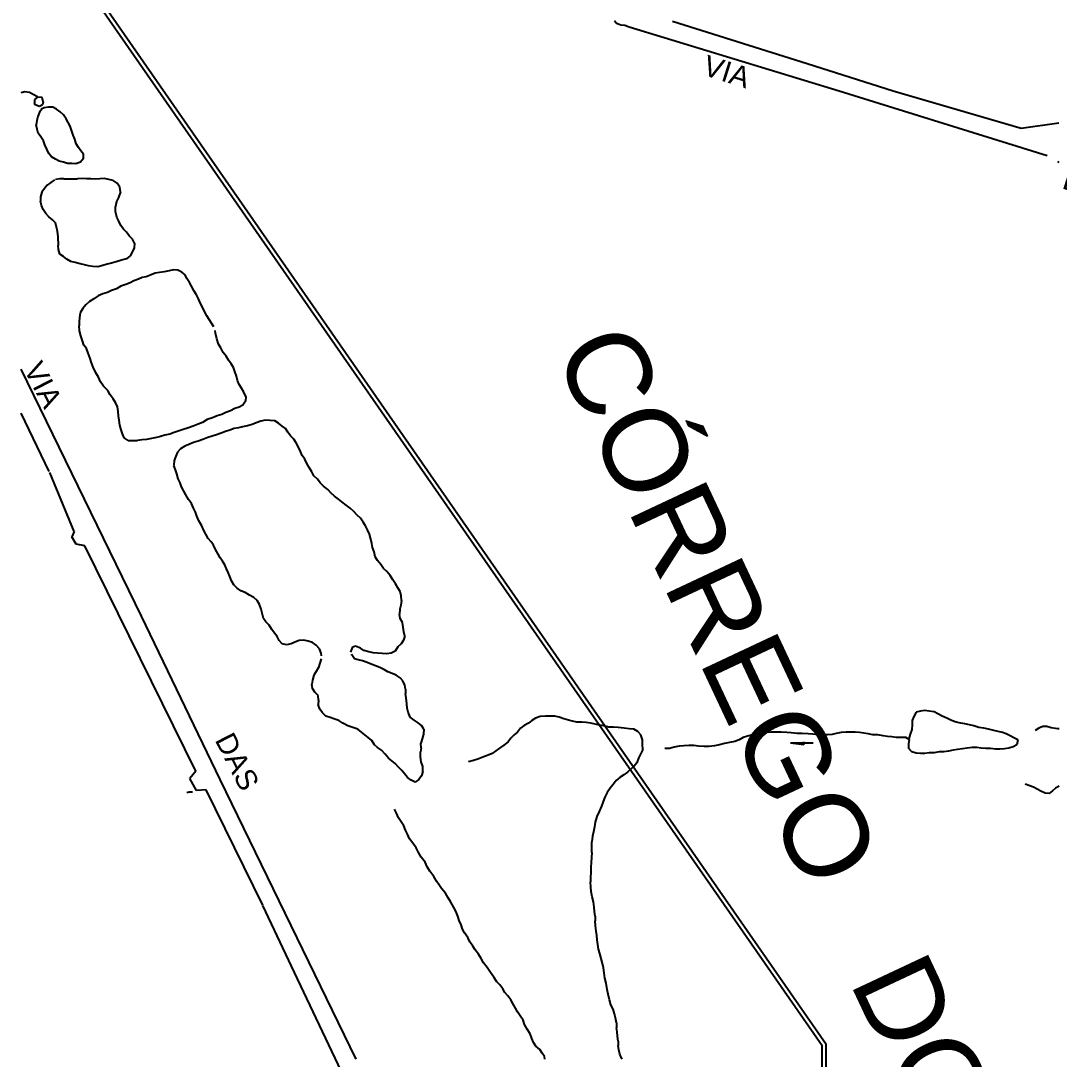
# Model space of a CAD drawing. Header units: millimetres. Extents: x 583 to 26013, y 350 to 21391.
# Drawn here: x 10591 to 11091, y 16384 to 16884 of the extents above; entities that cross this region are included whole.
import ezdxf

# ---------------------------------------------------------------- set-up
doc = ezdxf.new("R2010")
doc.units = ezdxf.units.MM
for name, color, linetype in [('105-QUADRAS_ESTRADAS', 80, 'Continuous'), ('110-CERCA_DE_ARAME', 10, 'Continuous'), ('145-', 130, 'Continuous'), ('RIOS', 140, 'Continuous')]:
    doc.layers.add(name, color=color, linetype=linetype)
doc.styles.add('EU', font='arial.ttf', dxfattribs={"height": 10})

msp = doc.modelspace()

# ---------------------------------------------------------------- linework, layer by layer
at = {"layer": '105-QUADRAS_ESTRADAS', "color": 0, "linetype": 'Continuous'}
for p, q in [((11091.11551, 16815.70241), (11090.51551, 16816.20241)), ((10604.81551, 16666.90241), (10591.31551, 16695.00241)), ((10672.21551, 16512.50241), (10671.11551, 16512.20241)), ((10673.71551, 16512.60241), (10672.21551, 16512.50241)), ((10722.91551, 16425.70241), (10707.61551, 16458.00241)), ((10780.31551, 16305.20241), (10722.91551, 16425.70241))]:
    msp.add_line(p, q, dxfattribs=at)
at = {"layer": '110-CERCA_DE_ARAME', "color": 0, "linetype": 'Continuous'}
for p, q in [((10877.51551, 16883.30241), (10876.91551, 16883.90241)), ((10969.81551, 16863.20241), (10904.91551, 16883.60241)), ((10878.51551, 16882.40241), (10877.51551, 16883.30241)), ((10880.01551, 16881.80241), (10878.51551, 16882.40241)), ((10882.01551, 16881.60241), (10880.01551, 16881.80241)), ((10884.11551, 16880.90241), (10882.01551, 16881.60241)), ((10985.11551, 16850.00241), (10884.11551, 16880.90241)), ((11011.21551, 16850.00241), (10969.81551, 16863.20241)), ((11085.31551, 16818.90241), (10985.11551, 16850.00241)), ((11072.81551, 16832.10241), (11011.21551, 16850.00241)), ((11090.91551, 16834.60241), (11072.81551, 16832.10241)), ((10649.21551, 16597.20241), (10591.21551, 16716.20241)), ((10616.81551, 16638.00241), (10605.01551, 16666.40241)), ((10616.81551, 16638.00241), (10615.61551, 16635.50241)), ((10617.81551, 16631.90241), (10615.61551, 16635.50241)), ((10621.91551, 16631.20241), (10617.81551, 16631.90241)), ((10675.41551, 16522.70241), (10621.91551, 16631.20241)), ((10687.01551, 16518.70241), (10649.21551, 16597.20241)), ((10675.41551, 16522.70241), (10672.41551, 16519.10241)), ((10675.61551, 16513.40241), (10672.41551, 16519.10241)), ((10752.51551, 16384.00241), (10687.01551, 16518.70241)), ((10680.31551, 16513.60241), (10675.61551, 16513.40241)), ((10707.61551, 16458.10241), (10680.31551, 16513.60241))]:
    msp.add_line(p, q, dxfattribs=at)
at = {"layer": '145-', "color": 0, "linetype": 'Continuous'}
for p, q in [((10591.11551, 16849.20241), (10591.11551, 16849.20241)), ((10593.01551, 16849.70241), (10591.21551, 16849.20241)), ((10595.21551, 16849.40241), (10593.01551, 16849.70241)), ((10597.11551, 16848.40241), (10595.21551, 16849.40241)), ((10599.11551, 16847.40241), (10597.11551, 16848.40241)), ((10597.71551, 16846.00241), (10597.61551, 16844.60241)), ((10598.01551, 16843.50241), (10597.61551, 16844.60241)), ((10599.11551, 16847.20241), (10597.71551, 16846.00241)), ((10600.11551, 16842.60241), (10598.01551, 16843.50241)), ((10599.11551, 16847.10241), (10599.01551, 16847.00241)), ((10599.11551, 16847.40241), (10599.11551, 16847.20241)), ((10601.31551, 16847.00241), (10599.11551, 16847.10241)), ((10601.51551, 16843.50241), (10600.11551, 16842.60241)), ((10601.81551, 16844.90241), (10601.31551, 16847.00241)), ((10601.81551, 16844.90241), (10601.51551, 16843.50241)), ((10600.01551, 16840.00241), (10599.21551, 16837.90241)), ((10601.41551, 16841.50241), (10600.01551, 16840.00241)), ((10602.31551, 16842.00241), (10600.91551, 16841.40241)), ((10604.41551, 16842.40241), (10602.31551, 16842.00241)), ((10606.51551, 16842.30241), (10604.41551, 16842.40241)), ((10608.31551, 16841.40241), (10606.51551, 16842.30241)), ((10610.01551, 16840.10241), (10608.31551, 16841.40241)), ((10611.61551, 16838.60241), (10610.01551, 16840.10241)), ((10612.91551, 16836.80241), (10611.61551, 16838.60241)), ((10598.81551, 16836.00241), (10598.41551, 16833.90241)), ((10598.91551, 16831.80241), (10598.41551, 16833.90241)), ((10599.21551, 16837.90241), (10598.81551, 16836.00241)), ((10613.81551, 16834.90241), (10612.91551, 16836.80241)), ((10614.91551, 16833.20241), (10613.81551, 16834.90241)), ((10599.51551, 16829.80241), (10598.91551, 16831.80241)), ((10600.71551, 16828.10241), (10599.51551, 16829.80241)), ((10615.51551, 16831.30241), (10614.91551, 16833.20241)), ((10616.31551, 16828.90241), (10615.51551, 16831.30241)), ((10617.11551, 16827.00241), (10616.31551, 16828.90241)), ((10602.01551, 16826.20241), (10600.71551, 16828.10241)), ((10602.71551, 16824.20241), (10602.01551, 16826.20241)), ((10603.61551, 16822.10241), (10602.71551, 16824.20241)), ((10617.81551, 16824.70241), (10617.11551, 16827.00241)), ((10618.81551, 16823.00241), (10617.81551, 16824.70241)), ((10604.51551, 16820.00241), (10603.61551, 16822.10241)), ((10605.91551, 16818.40241), (10604.51551, 16820.00241)), ((10607.71551, 16817.30241), (10605.91551, 16818.40241)), ((10619.91551, 16821.30241), (10618.81551, 16823.00241)), ((10621.21551, 16819.70241), (10619.91551, 16821.30241)), ((10621.31551, 16817.70241), (10621.21551, 16819.70241)), ((10609.61551, 16816.30241), (10607.71551, 16817.30241)), ((10611.71551, 16815.80241), (10609.61551, 16816.30241)), ((10613.61551, 16815.20241), (10611.71551, 16815.80241)), ((10615.61551, 16815.20241), (10613.61551, 16815.20241)), ((10617.61551, 16815.00241), (10615.61551, 16815.20241)), ((10619.81551, 16815.80241), (10617.61551, 16815.00241)), ((10621.31551, 16817.70241), (10619.81551, 16815.80241)), ((10603.71551, 16804.80241), (10602.41551, 16803.20241)), ((10607.31551, 16807.40241), (10603.71551, 16804.80241)), ((10609.81551, 16807.80241), (10607.71551, 16807.50241)), ((10611.81551, 16807.90241), (10609.81551, 16807.80241)), ((10611.81551, 16807.90241), (10618.41551, 16807.90241)), ((10620.61551, 16808.00241), (10618.41551, 16807.90241)), ((10622.71551, 16807.90241), (10620.61551, 16808.00241)), ((10624.81551, 16807.80241), (10622.71551, 16807.90241)), ((10627.11551, 16807.70241), (10624.81551, 16807.80241)), ((10629.21551, 16807.80241), (10627.11551, 16807.70241)), ((10631.31551, 16808.00241), (10629.21551, 16807.80241)), ((10633.41551, 16807.50241), (10631.31551, 16808.00241)), ((10635.51551, 16807.00241), (10633.41551, 16807.50241)), ((10637.51551, 16805.70241), (10635.51551, 16807.00241)), ((10638.71551, 16803.80241), (10637.51551, 16805.70241)), ((10639.01551, 16801.60241), (10638.71551, 16803.80241)), ((10601.21551, 16801.40241), (10600.61551, 16799.20241)), ((10600.61551, 16799.20241), (10600.61551, 16797.10241)), ((10602.41551, 16803.20241), (10601.21551, 16801.40241)), ((10638.11551, 16798.90241), (10637.21551, 16796.90241)), ((10639.01551, 16801.60241), (10638.11551, 16798.90241)), ((10601.01551, 16795.00241), (10600.61551, 16797.10241)), ((10601.91551, 16793.10241), (10601.01551, 16795.00241)), ((10637.21551, 16796.90241), (10636.71551, 16794.60241)), ((10636.71551, 16792.10241), (10636.71551, 16794.60241)), ((10603.11551, 16791.20241), (10601.91551, 16793.10241)), ((10604.51551, 16789.60241), (10603.11551, 16791.20241)), ((10606.31551, 16788.10241), (10604.51551, 16789.60241)), ((10637.31551, 16789.40241), (10636.71551, 16792.10241)), ((10638.21551, 16787.40241), (10637.31551, 16789.40241)), ((10607.71551, 16786.60241), (10606.31551, 16788.10241)), ((10608.31551, 16784.60241), (10607.71551, 16786.60241)), ((10608.81551, 16782.60241), (10608.31551, 16784.60241)), ((10639.21551, 16785.30241), (10638.21551, 16787.40241)), ((10640.51551, 16783.60241), (10639.21551, 16785.30241)), ((10642.01551, 16782.10241), (10640.51551, 16783.60241)), ((10609.01551, 16780.00241), (10608.81551, 16782.60241)), ((10609.11551, 16777.90241), (10609.01551, 16780.00241)), ((10643.21551, 16780.40241), (10642.01551, 16782.10241)), ((10644.91551, 16778.80241), (10643.21551, 16780.40241)), ((10645.91551, 16776.90241), (10644.91551, 16778.80241)), ((10609.11551, 16777.90241), (10609.11551, 16775.80241)), ((10609.31551, 16773.80241), (10609.11551, 16775.80241)), ((10609.91551, 16771.60241), (10609.31551, 16773.80241)), ((10645.71551, 16774.60241), (10644.81551, 16772.80241)), ((10645.91551, 16776.90241), (10645.71551, 16774.60241)), ((10611.71551, 16770.50241), (10609.91551, 16771.60241)), ((10613.31551, 16769.20241), (10611.71551, 16770.50241)), ((10615.21551, 16768.10241), (10613.31551, 16769.20241)), ((10639.61551, 16768.70241), (10637.01551, 16767.90241)), ((10642.01551, 16769.30241), (10639.61551, 16768.70241)), ((10643.81551, 16770.70241), (10642.01551, 16769.30241)), ((10644.81551, 16772.80241), (10643.81551, 16770.70241)), ((10617.31551, 16767.50241), (10615.21551, 16768.10241)), ((10619.61551, 16766.90241), (10617.31551, 16767.50241)), ((10621.81551, 16766.50241), (10619.61551, 16766.90241)), ((10623.71551, 16766.00241), (10621.81551, 16766.50241)), ((10625.81551, 16765.60241), (10623.71551, 16766.00241)), ((10628.21551, 16765.50241), (10625.81551, 16765.60241)), ((10630.51551, 16766.10241), (10628.21551, 16765.50241)), ((10632.71551, 16766.70241), (10630.51551, 16766.10241)), ((10634.81551, 16767.30241), (10632.71551, 16766.70241)), ((10637.01551, 16767.90241), (10634.81551, 16767.30241)), ((10662.51551, 16763.60241), (10660.11551, 16763.10241)), ((10664.61551, 16764.10241), (10662.51551, 16763.60241)), ((10666.71551, 16763.80241), (10664.61551, 16764.10241)), ((10668.61551, 16762.90241), (10666.71551, 16763.80241)), ((10645.51551, 16758.70241), (10643.71551, 16757.80241)), ((10647.71551, 16759.50241), (10645.51551, 16758.70241)), ((10649.51551, 16760.30241), (10647.71551, 16759.50241)), ((10651.51551, 16760.70241), (10649.51551, 16760.30241)), ((10653.81551, 16761.70241), (10651.51551, 16760.70241)), ((10655.71551, 16762.40241), (10653.81551, 16761.70241)), ((10657.91551, 16762.70241), (10655.71551, 16762.40241)), ((10660.11551, 16763.10241), (10657.91551, 16762.70241)), ((10670.21551, 16761.70241), (10668.61551, 16762.90241)), ((10671.11551, 16759.80241), (10670.21551, 16761.70241)), ((10672.31551, 16758.00241), (10671.11551, 16759.80241)), ((10634.81551, 16754.10241), (10632.81551, 16753.10241)), ((10637.11551, 16754.90241), (10634.81551, 16754.10241)), ((10639.21551, 16756.10241), (10637.11551, 16754.90241)), ((10641.61551, 16756.90241), (10639.21551, 16756.10241)), ((10643.71551, 16757.80241), (10641.61551, 16756.90241)), ((10673.31551, 16756.10241), (10672.31551, 16758.00241)), ((10674.61551, 16753.80241), (10673.31551, 16756.10241)), ((10675.71551, 16752.00241), (10674.61551, 16753.80241)), ((10624.11551, 16748.80241), (10622.41551, 16747.10241)), ((10626.21551, 16750.10241), (10624.11551, 16748.80241)), ((10628.41551, 16751.50241), (10626.21551, 16750.10241)), ((10630.51551, 16752.40241), (10628.41551, 16751.50241)), ((10632.81551, 16753.10241), (10630.51551, 16752.40241)), ((10676.61551, 16750.00241), (10675.71551, 16752.00241)), ((10677.61551, 16747.90241), (10676.61551, 16750.00241)), ((10619.61551, 16743.40241), (10619.41551, 16741.10241)), ((10620.91551, 16745.40241), (10619.61551, 16743.40241)), ((10622.41551, 16747.10241), (10620.91551, 16745.40241)), ((10678.51551, 16746.10241), (10677.61551, 16747.90241)), ((10679.71551, 16743.70241), (10678.51551, 16746.10241)), ((10680.61551, 16741.90241), (10679.71551, 16743.70241)), ((10619.21551, 16739.00241), (10619.11551, 16737.00241)), ((10619.41551, 16741.10241), (10619.21551, 16739.00241)), ((10681.81551, 16740.10241), (10680.61551, 16741.90241)), ((10682.91551, 16738.40241), (10681.81551, 16740.10241)), ((10684.11551, 16736.60241), (10682.91551, 16738.40241)), ((10619.31551, 16734.60241), (10619.11551, 16737.00241)), ((10620.01551, 16732.30241), (10619.31551, 16734.60241)), ((10684.91551, 16733.50241), (10684.61551, 16734.90241)), ((10685.41551, 16730.80241), (10684.91551, 16733.50241)), ((10620.71551, 16729.80241), (10620.01551, 16732.30241)), ((10621.51551, 16727.70241), (10620.71551, 16729.80241)), ((10686.21551, 16728.20241), (10685.41551, 16730.80241)), ((10622.71551, 16726.10241), (10621.51551, 16727.70241)), ((10623.51551, 16723.90241), (10622.71551, 16726.10241)), ((10624.41551, 16721.40241), (10623.51551, 16723.90241)), ((10687.41551, 16726.40241), (10686.21551, 16728.20241)), ((10688.61551, 16724.20241), (10687.41551, 16726.40241)), ((10689.91551, 16722.50241), (10688.61551, 16724.20241)), ((10625.11551, 16719.30241), (10624.41551, 16721.40241)), ((10625.91551, 16717.20241), (10625.11551, 16719.30241)), ((10691.11551, 16720.60241), (10689.91551, 16722.50241)), ((10692.41551, 16718.80241), (10691.11551, 16720.60241)), ((10693.51551, 16717.00241), (10692.41551, 16718.80241)), ((10627.21551, 16714.40241), (10625.91551, 16717.20241)), ((10628.51551, 16712.40241), (10627.21551, 16714.40241)), ((10694.21551, 16715.10241), (10693.51551, 16717.00241)), ((10695.01551, 16712.80241), (10694.21551, 16715.10241)), ((10629.51551, 16710.10241), (10628.51551, 16712.40241)), ((10630.91551, 16708.00241), (10629.51551, 16710.10241)), ((10695.41551, 16710.70241), (10695.01551, 16712.80241)), ((10696.31551, 16708.90241), (10695.41551, 16710.70241)), ((10697.41551, 16707.00241), (10696.31551, 16708.90241)), ((10632.91551, 16706.00241), (10630.91551, 16708.00241)), ((10634.11551, 16703.80241), (10632.91551, 16706.00241)), ((10635.51551, 16701.90241), (10634.11551, 16703.80241)), ((10698.51551, 16705.20241), (10697.41551, 16707.00241)), ((10699.41551, 16703.00241), (10698.51551, 16705.20241)), ((10636.81551, 16699.80241), (10635.51551, 16701.90241)), ((10637.71551, 16698.00241), (10636.81551, 16699.80241)), ((10698.01551, 16698.80241), (10696.21551, 16697.90241)), ((10699.21551, 16700.80241), (10698.01551, 16698.80241)), ((10699.41551, 16703.00241), (10699.21551, 16700.80241)), ((10638.01551, 16695.90241), (10637.71551, 16698.00241)), ((10638.11551, 16693.70241), (10638.01551, 16695.90241)), ((10638.51551, 16691.70241), (10638.11551, 16693.70241)), ((10685.61551, 16693.80241), (10683.41551, 16692.80241)), ((10687.81551, 16694.40241), (10685.61551, 16693.80241)), ((10689.81551, 16695.30241), (10687.81551, 16694.40241)), ((10692.01551, 16696.20241), (10689.81551, 16695.30241)), ((10694.21551, 16697.20241), (10692.01551, 16696.20241)), ((10696.21551, 16697.90241), (10694.21551, 16697.20241)), ((10638.71551, 16689.30241), (10638.51551, 16691.70241)), ((10639.41551, 16687.00241), (10638.71551, 16689.30241)), ((10674.11551, 16688.70241), (10671.91551, 16688.00241)), ((10676.51551, 16689.80241), (10674.11551, 16688.70241)), ((10678.61551, 16690.50241), (10676.51551, 16689.80241)), ((10680.81551, 16691.90241), (10678.61551, 16690.50241)), ((10683.41551, 16692.80241), (10680.81551, 16691.90241)), ((10697.91551, 16688.50241), (10695.91551, 16688.00241)), ((10700.21551, 16688.90241), (10697.91551, 16688.50241)), ((10702.51551, 16689.60241), (10700.21551, 16688.90241)), ((10704.41551, 16690.40241), (10702.51551, 16689.60241)), ((10706.61551, 16691.10241), (10704.41551, 16690.40241)), ((10708.91551, 16691.60241), (10706.61551, 16691.10241)), ((10711.21551, 16691.50241), (10708.91551, 16691.60241)), ((10713.41551, 16691.30241), (10711.21551, 16691.50241)), ((10715.21551, 16690.20241), (10713.41551, 16691.30241)), ((10717.01551, 16688.80241), (10715.21551, 16690.20241)), ((10718.61551, 16687.60241), (10717.01551, 16688.80241)), ((10640.01551, 16685.00241), (10639.41551, 16687.00241)), ((10640.81551, 16683.10241), (10640.01551, 16685.00241)), ((10658.41551, 16683.80241), (10656.41551, 16683.30241)), ((10660.41551, 16684.40241), (10658.41551, 16683.80241)), ((10662.81551, 16684.90241), (10660.41551, 16684.40241)), ((10664.91551, 16685.70241), (10662.81551, 16684.90241)), ((10666.81551, 16686.40241), (10664.91551, 16685.70241)), ((10669.21551, 16687.10241), (10666.81551, 16686.40241)), ((10671.91551, 16688.00241), (10669.21551, 16687.10241)), ((10683.31551, 16683.90241), (10681.11551, 16683.30241)), ((10685.31551, 16684.60241), (10683.31551, 16683.90241)), ((10687.61551, 16685.40241), (10685.31551, 16684.60241)), ((10689.71551, 16686.20241), (10687.61551, 16685.40241)), ((10691.81551, 16686.80241), (10689.71551, 16686.20241)), ((10693.81551, 16687.60241), (10691.81551, 16686.80241)), ((10695.91551, 16688.00241), (10693.81551, 16687.60241)), ((10719.71551, 16685.90241), (10718.61551, 16687.60241)), ((10721.01551, 16684.10241), (10719.71551, 16685.90241)), ((10722.51551, 16682.50241), (10721.01551, 16684.10241)), ((10642.71551, 16681.90241), (10640.81551, 16683.10241)), ((10642.71551, 16681.90241), (10647.31551, 16681.90241)), ((10649.51551, 16682.10241), (10647.31551, 16681.90241)), ((10651.61551, 16682.30241), (10649.51551, 16682.10241)), ((10654.01551, 16682.90241), (10651.61551, 16682.30241)), ((10656.41551, 16683.30241), (10654.01551, 16682.90241)), ((10670.01551, 16679.20241), (10668.01551, 16677.80241)), ((10672.01551, 16680.00241), (10670.01551, 16679.20241)), ((10674.31551, 16680.90241), (10672.01551, 16680.00241)), ((10676.51551, 16681.60241), (10674.31551, 16680.90241)), ((10678.81551, 16682.30241), (10676.51551, 16681.60241)), ((10681.11551, 16683.30241), (10678.81551, 16682.30241)), ((10723.61551, 16680.80241), (10722.51551, 16682.50241)), ((10724.81551, 16678.60241), (10723.61551, 16680.80241)), ((10725.71551, 16676.60241), (10724.81551, 16678.60241)), ((10665.71551, 16674.30241), (10665.01551, 16672.30241)), ((10666.51551, 16676.30241), (10665.71551, 16674.30241)), ((10668.01551, 16677.80241), (10666.51551, 16676.30241)), ((10726.61551, 16674.70241), (10725.71551, 16676.60241)), ((10727.81551, 16672.90241), (10726.61551, 16674.70241)), ((10665.01551, 16672.30241), (10664.71551, 16670.00241)), ((10665.61551, 16667.70241), (10664.71551, 16669.90241)), ((10728.71551, 16671.10241), (10727.81551, 16672.90241)), ((10729.91551, 16668.90241), (10728.71551, 16671.10241)), ((10731.21551, 16666.80241), (10729.91551, 16668.90241)), ((10666.21551, 16665.80241), (10665.61551, 16667.70241)), ((10666.91551, 16663.40241), (10666.21551, 16665.80241)), ((10667.81551, 16661.50241), (10666.91551, 16663.40241)), ((10732.21551, 16664.90241), (10731.21551, 16666.80241)), ((10734.01551, 16663.20241), (10732.21551, 16664.90241)), ((10668.51551, 16659.60241), (10667.81551, 16661.50241)), ((10669.61551, 16657.50241), (10668.51551, 16659.60241)), ((10735.21551, 16661.50241), (10734.01551, 16663.20241)), ((10736.91551, 16659.90241), (10735.21551, 16661.50241)), ((10738.91551, 16658.30241), (10736.91551, 16659.90241)), ((10670.61551, 16655.70241), (10669.61551, 16657.50241)), ((10671.81551, 16653.50241), (10670.61551, 16655.70241)), ((10673.31551, 16651.60241), (10671.81551, 16653.50241)), ((10740.51551, 16656.50241), (10738.91551, 16658.30241)), ((10742.21551, 16655.00241), (10740.51551, 16656.50241)), ((10744.11551, 16653.60241), (10742.21551, 16655.00241)), ((10745.71551, 16652.30241), (10744.11551, 16653.60241)), ((10674.21551, 16649.20241), (10673.31551, 16651.60241)), ((10675.21551, 16647.40241), (10674.21551, 16649.20241)), ((10747.71551, 16650.70241), (10745.71551, 16652.30241)), ((10749.71551, 16649.30241), (10747.71551, 16650.70241)), ((10751.41551, 16647.70241), (10749.71551, 16649.30241)), ((10675.91551, 16645.40241), (10675.21551, 16647.40241)), ((10676.81551, 16643.10241), (10675.91551, 16645.40241)), ((10753.01551, 16645.90241), (10751.41551, 16647.70241)), ((10754.61551, 16644.40241), (10753.01551, 16645.90241)), ((10756.01551, 16642.50241), (10754.61551, 16644.40241)), ((10678.21551, 16640.80241), (10676.81551, 16643.10241)), ((10679.11551, 16638.90241), (10678.21551, 16640.80241)), ((10680.11551, 16636.80241), (10679.11551, 16638.90241)), ((10757.01551, 16640.80241), (10756.01551, 16642.50241)), ((10758.11551, 16638.90241), (10757.01551, 16640.80241)), ((10759.01551, 16636.80241), (10758.11551, 16638.90241)), ((10681.31551, 16634.70241), (10680.11551, 16636.80241)), ((10682.81551, 16633.00241), (10681.31551, 16634.70241)), ((10759.61551, 16634.30241), (10759.01551, 16636.80241)), ((10760.11551, 16632.30241), (10759.61551, 16634.30241)), ((10683.91551, 16631.40241), (10682.81551, 16633.00241)), ((10684.81551, 16629.30241), (10683.91551, 16631.40241)), ((10686.11551, 16627.20241), (10684.81551, 16629.30241)), ((10760.51551, 16630.30241), (10760.11551, 16632.30241)), ((10761.21551, 16628.20241), (10760.51551, 16630.30241)), ((10687.01551, 16625.30241), (10686.11551, 16627.20241)), ((10688.21551, 16623.70241), (10687.01551, 16625.30241)), ((10689.31551, 16622.00241), (10688.21551, 16623.70241)), ((10761.81551, 16625.90241), (10761.21551, 16628.20241)), ((10762.81551, 16624.00241), (10761.81551, 16625.90241)), ((10764.41551, 16622.10241), (10762.81551, 16624.00241)), ((10690.11551, 16620.00241), (10689.31551, 16622.00241)), ((10691.01551, 16618.30241), (10690.11551, 16620.00241)), ((10765.81551, 16620.30241), (10764.41551, 16622.10241)), ((10767.31551, 16618.80241), (10765.81551, 16620.30241)), ((10768.91551, 16616.90241), (10767.31551, 16618.80241)), ((10691.81551, 16616.40241), (10691.01551, 16618.30241)), ((10692.61551, 16614.30241), (10691.81551, 16616.40241)), ((10693.71551, 16612.40241), (10692.61551, 16614.30241)), ((10770.21551, 16614.80241), (10768.91551, 16616.90241)), ((10771.51551, 16612.90241), (10770.21551, 16614.80241)), ((10695.21551, 16610.80241), (10693.71551, 16612.40241)), ((10697.11551, 16609.40241), (10695.21551, 16610.80241)), ((10699.11551, 16608.60241), (10697.11551, 16609.40241)), ((10701.21551, 16607.40241), (10699.11551, 16608.60241)), ((10772.71551, 16610.90241), (10771.51551, 16612.90241)), ((10773.71551, 16609.10241), (10772.71551, 16610.90241)), ((10774.21551, 16607.00241), (10773.71551, 16609.10241)), ((10703.31551, 16606.30241), (10701.21551, 16607.40241)), ((10704.91551, 16604.90241), (10703.31551, 16606.30241)), ((10706.01551, 16602.90241), (10704.91551, 16604.90241)), ((10774.41551, 16604.90241), (10774.11551, 16602.60241)), ((10774.41551, 16604.90241), (10774.21551, 16607.00241)), ((10706.91551, 16600.60241), (10706.01551, 16602.90241)), ((10707.31551, 16598.70241), (10706.91551, 16600.60241)), ((10707.91551, 16596.20241), (10707.31551, 16598.70241)), ((10773.61551, 16600.60241), (10773.51551, 16598.30241)), ((10774.11551, 16602.60241), (10773.61551, 16600.60241)), ((10709.11551, 16594.50241), (10707.91551, 16596.20241)), ((10710.61551, 16592.90241), (10709.11551, 16594.50241)), ((10773.71551, 16596.10241), (10773.51551, 16598.30241)), ((10774.91551, 16594.20241), (10773.71551, 16596.10241)), ((10775.21551, 16592.00241), (10774.91551, 16594.20241)), ((10712.01551, 16590.80241), (10710.61551, 16592.90241)), ((10713.31551, 16589.10241), (10712.01551, 16590.80241)), ((10714.51551, 16587.50241), (10713.31551, 16589.10241)), ((10775.61551, 16589.80241), (10775.21551, 16592.00241)), ((10776.01551, 16587.70241), (10775.61551, 16589.80241)), ((10715.51551, 16585.60241), (10714.51551, 16587.50241)), ((10717.01551, 16584.00241), (10715.51551, 16585.60241)), ((10719.11551, 16583.50241), (10717.01551, 16584.00241)), ((10721.21551, 16584.00241), (10719.11551, 16583.50241)), ((10723.11551, 16584.80241), (10721.21551, 16584.00241)), ((10725.11551, 16585.50241), (10723.11551, 16584.80241)), ((10727.41551, 16585.70241), (10725.11551, 16585.50241)), ((10729.51551, 16585.20241), (10727.41551, 16585.70241)), ((10731.61551, 16584.60241), (10729.51551, 16585.20241)), ((10733.31551, 16583.30241), (10731.61551, 16584.60241)), ((10774.31551, 16583.90241), (10772.71551, 16582.50241)), ((10775.41551, 16585.70241), (10774.31551, 16583.90241)), ((10776.01551, 16587.70241), (10775.41551, 16585.70241)), ((10734.91551, 16581.60241), (10733.31551, 16583.30241)), ((10735.71551, 16579.40241), (10734.91551, 16581.60241)), ((10735.81551, 16578.10241), (10735.71551, 16579.40241)), ((10750.71551, 16582.20241), (10749.81551, 16580.00241)), ((10750.51551, 16578.60241), (10750.41551, 16579.00241)), ((10751.71551, 16576.80241), (10750.51551, 16578.60241)), ((10752.31551, 16582.90241), (10750.71551, 16582.20241)), ((10754.61551, 16581.80241), (10752.31551, 16582.90241)), ((10756.31551, 16580.70241), (10754.61551, 16581.80241)), ((10758.71551, 16580.10241), (10756.31551, 16580.70241)), ((10760.71551, 16579.70241), (10758.71551, 16580.10241)), ((10762.81551, 16579.50241), (10760.71551, 16579.70241)), ((10765.11551, 16579.30241), (10762.81551, 16579.50241)), ((10767.31551, 16579.20241), (10765.11551, 16579.30241)), ((10769.51551, 16579.50241), (10767.31551, 16579.20241)), ((10771.31551, 16580.50241), (10769.51551, 16579.50241)), ((10772.71551, 16582.50241), (10771.31551, 16580.50241)), ((10735.11551, 16574.70241), (10734.41551, 16572.60241)), ((10735.71551, 16576.70241), (10735.11551, 16574.70241)), ((10753.61551, 16576.30241), (10751.71551, 16576.80241)), ((10755.71551, 16575.70241), (10753.61551, 16576.30241)), ((10757.81551, 16574.90241), (10755.71551, 16575.70241)), ((10759.81551, 16574.20241), (10757.81551, 16574.90241)), ((10761.91551, 16573.40241), (10759.81551, 16574.20241)), ((10764.01551, 16572.50241), (10761.91551, 16573.40241)), ((10732.21551, 16568.80241), (10731.61551, 16566.50241)), ((10733.31551, 16570.60241), (10732.21551, 16568.80241)), ((10734.41551, 16572.60241), (10733.31551, 16570.60241)), ((10766.21551, 16571.40241), (10764.01551, 16572.50241)), ((10767.91551, 16570.40241), (10766.21551, 16571.40241)), ((10769.91551, 16569.70241), (10767.91551, 16570.40241)), ((10771.81551, 16568.80241), (10769.91551, 16569.70241)), ((10773.71551, 16567.60241), (10771.81551, 16568.80241)), ((10731.61551, 16566.50241), (10731.21551, 16564.50241)), ((10731.61551, 16562.40241), (10731.21551, 16564.50241)), ((10775.11551, 16566.10241), (10773.71551, 16567.60241)), ((10776.01551, 16564.10241), (10775.11551, 16566.10241)), ((10776.41551, 16562.10241), (10776.01551, 16564.10241)), ((10732.61551, 16560.70241), (10731.61551, 16562.40241)), ((10734.21551, 16559.00241), (10732.61551, 16560.70241)), ((10734.51551, 16556.80241), (10734.21551, 16559.00241)), ((10776.41551, 16562.10241), (10776.31551, 16560.00241)), ((10776.71551, 16558.00241), (10776.31551, 16560.00241)), ((10734.51551, 16556.80241), (10734.31551, 16554.80241)), ((10735.11551, 16552.50241), (10734.31551, 16554.80241)), ((10776.91551, 16555.00241), (10776.71551, 16558.00241)), ((10777.11551, 16552.90241), (10776.91551, 16555.00241)), ((10736.31551, 16550.70241), (10735.11551, 16552.50241)), ((10737.91551, 16549.20241), (10736.31551, 16550.70241)), ((10740.01551, 16548.50241), (10737.91551, 16549.20241)), ((10742.31551, 16547.70241), (10740.01551, 16548.50241)), ((10777.61551, 16551.00241), (10777.11551, 16552.90241)), ((10778.61551, 16548.60241), (10777.61551, 16551.00241)), ((10780.51551, 16547.20241), (10778.61551, 16548.60241)), ((10841.21551, 16548.90241), (10838.91551, 16548.20241)), ((10843.71551, 16549.10241), (10841.21551, 16548.90241)), ((10846.11551, 16549.20241), (10843.71551, 16549.10241)), ((10848.21551, 16549.10241), (10846.11551, 16549.20241)), ((10850.31551, 16548.70241), (10848.21551, 16549.10241)), ((10852.61551, 16547.80241), (10850.31551, 16548.70241)), ((11021.21551, 16549.00241), (11020.41551, 16547.10241)), ((11022.21551, 16551.00241), (11021.21551, 16549.00241)), ((11024.41551, 16551.60241), (11022.21551, 16551.00241)), ((11026.41551, 16551.80241), (11024.41551, 16551.60241)), ((11028.51551, 16551.50241), (11026.41551, 16551.80241)), ((11030.91551, 16551.20241), (11028.51551, 16551.50241)), ((11032.71551, 16550.30241), (11030.91551, 16551.20241)), ((11034.81551, 16549.20241), (11032.71551, 16550.30241)), ((11037.11551, 16548.10241), (11034.81551, 16549.20241)), ((10744.31551, 16547.00241), (10742.31551, 16547.70241)), ((10746.21551, 16545.70241), (10744.31551, 16547.00241)), ((10748.61551, 16544.50241), (10746.21551, 16545.70241)), ((10751.01551, 16543.60241), (10748.61551, 16544.50241)), ((10753.31551, 16542.80241), (10751.01551, 16543.60241)), ((10782.51551, 16545.90241), (10780.51551, 16547.20241)), ((10784.11551, 16544.70241), (10782.51551, 16545.90241)), ((10785.11551, 16542.90241), (10784.11551, 16544.70241)), ((10831.71551, 16543.40241), (10830.31551, 16541.50241)), ((10833.41551, 16544.70241), (10831.71551, 16543.40241)), ((10835.51551, 16545.70241), (10833.41551, 16544.70241)), ((10837.21551, 16547.10241), (10835.51551, 16545.70241)), ((10838.91551, 16548.20241), (10837.21551, 16547.10241)), ((10854.81551, 16547.20241), (10852.61551, 16547.80241)), ((10856.81551, 16546.70241), (10854.81551, 16547.20241)), ((10858.81551, 16546.30241), (10856.81551, 16546.70241)), ((10861.31551, 16546.30241), (10858.81551, 16546.30241)), ((10863.41551, 16546.10241), (10861.31551, 16546.30241)), ((10865.51551, 16545.80241), (10863.41551, 16546.10241)), ((10867.61551, 16545.30241), (10865.51551, 16545.80241)), ((10869.71551, 16544.80241), (10867.61551, 16545.30241)), ((10871.81551, 16544.40241), (10869.71551, 16544.80241)), ((10874.31551, 16543.90241), (10871.81551, 16544.40241)), ((10876.51551, 16543.90241), (10874.31551, 16543.90241)), ((10878.71551, 16543.60241), (10876.51551, 16543.90241)), ((10881.61551, 16543.40241), (10878.71551, 16543.60241)), ((10884.01551, 16543.10241), (10881.61551, 16543.40241)), ((11020.31551, 16544.90241), (11020.11551, 16542.70241)), ((11020.41551, 16547.10241), (11020.31551, 16544.90241)), ((11039.31551, 16547.00241), (11037.11551, 16548.10241)), ((11041.51551, 16546.20241), (11039.31551, 16547.00241)), ((11043.71551, 16545.80241), (11041.51551, 16546.20241)), ((11045.71551, 16545.40241), (11043.71551, 16545.80241)), ((11048.01551, 16545.00241), (11045.71551, 16545.40241)), ((11050.01551, 16544.40241), (11048.01551, 16545.00241)), ((11052.41551, 16543.70241), (11050.01551, 16544.40241)), ((11054.91551, 16543.30241), (11052.41551, 16543.70241)), ((11081.31551, 16543.40241), (11079.51551, 16542.30241)), ((11083.21551, 16544.20241), (11081.31551, 16543.40241)), ((11085.21551, 16544.20241), (11083.21551, 16544.20241)), ((11087.31551, 16543.50241), (11085.21551, 16544.20241)), ((11089.41551, 16543.20241), (11087.31551, 16543.50241)), ((10755.11551, 16541.40241), (10753.31551, 16542.80241)), ((10756.71551, 16540.10241), (10755.11551, 16541.40241)), ((10758.41551, 16538.80241), (10756.71551, 16540.10241)), ((10760.11551, 16537.40241), (10758.41551, 16538.80241)), ((10785.01551, 16540.40241), (10784.31551, 16538.20241)), ((10785.11551, 16542.90241), (10785.01551, 16540.40241)), ((10827.11551, 16538.50241), (10825.71551, 16536.80241)), ((10828.61551, 16540.10241), (10827.11551, 16538.50241)), ((10830.31551, 16541.50241), (10828.61551, 16540.10241)), ((10886.31551, 16542.80241), (10884.01551, 16543.10241)), ((10888.21551, 16541.70241), (10886.31551, 16542.80241)), ((10889.71551, 16540.10241), (10888.21551, 16541.70241)), ((10890.41551, 16537.70241), (10889.71551, 16540.10241)), ((10939.01551, 16538.80241), (10937.01551, 16537.80241)), ((10941.01551, 16539.50241), (10939.01551, 16538.80241)), ((10943.41551, 16540.20241), (10941.01551, 16539.50241)), ((10945.61551, 16540.60241), (10943.41551, 16540.20241)), ((10948.11551, 16540.90241), (10945.61551, 16540.60241)), ((10950.41551, 16541.20241), (10948.11551, 16540.90241)), ((10952.51551, 16541.40241), (10950.41551, 16541.20241)), ((10955.01551, 16541.40241), (10952.51551, 16541.40241)), ((10957.21551, 16541.50241), (10955.01551, 16541.40241)), ((10960.01551, 16541.20241), (10957.21551, 16541.50241)), ((10962.01551, 16541.10241), (10960.01551, 16541.20241)), ((10965.01551, 16540.80241), (10962.01551, 16541.10241)), ((10967.31551, 16540.80241), (10965.01551, 16540.80241)), ((10970.21551, 16540.60241), (10967.31551, 16540.80241)), ((10972.31551, 16540.40241), (10970.21551, 16540.60241)), ((10975.01551, 16540.20241), (10972.31551, 16540.40241)), ((10977.41551, 16540.20241), (10975.01551, 16540.20241)), ((10979.61551, 16540.10241), (10977.41551, 16540.20241)), ((10981.81551, 16540.30241), (10979.61551, 16540.10241)), ((10983.81551, 16540.80241), (10981.81551, 16540.30241)), ((10986.11551, 16541.20241), (10983.81551, 16540.80241)), ((10988.61551, 16541.50241), (10986.11551, 16541.20241)), ((10990.81551, 16541.50241), (10988.61551, 16541.50241)), ((10992.81551, 16541.40241), (10990.81551, 16541.50241)), ((10994.91551, 16541.30241), (10992.81551, 16541.40241)), ((10997.01551, 16540.90241), (10994.91551, 16541.30241)), ((10999.11551, 16540.60241), (10997.01551, 16540.90241)), ((11001.41551, 16540.20241), (10999.11551, 16540.60241)), ((11003.81551, 16540.10241), (11001.41551, 16540.20241)), ((11006.31551, 16539.70241), (11003.81551, 16540.10241)), ((11008.51551, 16539.40241), (11006.31551, 16539.70241)), ((11010.61551, 16539.20241), (11008.51551, 16539.40241)), ((11012.71551, 16538.90241), (11010.61551, 16539.20241)), ((11014.91551, 16538.80241), (11012.71551, 16538.90241)), ((11017.21551, 16538.80241), (11014.91551, 16538.80241)), ((11018.91551, 16537.90241), (11017.21551, 16538.80241)), ((11019.31551, 16540.50241), (11018.81551, 16538.20241)), ((11020.11551, 16542.70241), (11019.31551, 16540.50241)), ((11057.11551, 16542.80241), (11054.91551, 16543.30241)), ((11059.61551, 16542.30241), (11057.11551, 16542.80241)), ((11061.81551, 16541.80241), (11059.61551, 16542.30241)), ((11063.81551, 16541.30241), (11061.81551, 16541.80241)), ((11065.61551, 16540.60241), (11063.81551, 16541.30241)), ((11067.51551, 16539.60241), (11065.61551, 16540.60241)), ((11069.31551, 16538.70241), (11067.51551, 16539.60241)), ((11071.21551, 16537.70241), (11069.31551, 16538.70241)), ((11090.31551, 16543.10241), (11089.41551, 16543.20241)), ((11091.11551, 16543.10241), (11090.31551, 16543.10241)), ((10761.41551, 16535.40241), (10760.11551, 16537.40241)), ((10762.91551, 16534.00241), (10761.41551, 16535.40241)), ((10764.81551, 16532.70241), (10762.91551, 16534.00241)), ((10783.81551, 16533.90241), (10783.51551, 16531.90241)), ((10784.31551, 16538.20241), (10783.71551, 16536.10241)), ((10783.81551, 16533.90241), (10783.71551, 16536.10241)), ((10821.61551, 16533.70241), (10819.91551, 16532.40241)), ((10823.71551, 16535.10241), (10821.61551, 16533.70241)), ((10825.71551, 16536.80241), (10823.71551, 16535.10241)), ((10890.51551, 16535.50241), (10890.41551, 16537.70241)), ((10890.61551, 16533.10241), (10890.51551, 16535.50241)), ((10903.41551, 16533.50241), (10901.21551, 16533.60241)), ((10905.71551, 16534.20241), (10903.41551, 16533.50241)), ((10908.11551, 16534.70241), (10905.71551, 16534.20241)), ((10910.31551, 16534.90241), (10908.11551, 16534.70241)), ((10912.71551, 16535.00241), (10910.31551, 16534.90241)), ((10915.21551, 16535.00241), (10912.71551, 16535.00241)), ((10917.51551, 16534.70241), (10915.21551, 16535.00241)), ((10920.21551, 16534.60241), (10917.51551, 16534.70241)), ((10922.51551, 16534.60241), (10920.21551, 16534.60241)), ((10925.21551, 16534.80241), (10922.51551, 16534.60241)), ((10927.51551, 16535.40241), (10925.21551, 16534.80241)), ((10929.91551, 16535.90241), (10927.51551, 16535.40241)), ((10932.41551, 16536.40241), (10929.91551, 16535.90241)), ((10935.01551, 16537.00241), (10932.41551, 16536.40241)), ((10937.01551, 16537.80241), (10935.01551, 16537.00241)), ((10972.61551, 16536.10241), (10961.71551, 16536.20241)), ((10968.21551, 16535.40241), (10961.71551, 16536.20241)), ((10968.21551, 16535.40241), (10968.11551, 16536.80241)), ((11018.91551, 16537.90241), (11018.51551, 16535.80241)), ((11018.51551, 16535.80241), (11018.51551, 16533.70241)), ((11020.21551, 16531.90241), (11018.51551, 16533.70241)), ((11044.61551, 16533.40241), (11042.21551, 16533.10241)), ((11046.81551, 16533.80241), (11044.61551, 16533.40241)), ((11049.21551, 16534.00241), (11046.81551, 16533.80241)), ((11051.51551, 16534.00241), (11049.21551, 16534.00241)), ((11053.51551, 16533.80241), (11051.51551, 16534.00241)), ((11055.81551, 16533.60241), (11053.51551, 16533.80241)), ((11058.11551, 16533.50241), (11055.81551, 16533.60241)), ((11060.41551, 16533.30241), (11058.11551, 16533.50241)), ((11064.81551, 16533.40241), (11062.51551, 16533.20241)), ((11066.91551, 16533.80241), (11064.81551, 16533.40241)), ((11069.01551, 16534.40241), (11066.91551, 16533.80241)), ((11070.81551, 16535.40241), (11069.01551, 16534.40241)), ((11071.21551, 16537.70241), (11070.81551, 16535.40241)), ((10766.51551, 16530.80241), (10764.81551, 16532.70241)), ((10768.11551, 16528.90241), (10766.51551, 16530.80241)), ((10769.81551, 16527.60241), (10768.11551, 16528.90241)), ((10783.51551, 16529.60241), (10783.51551, 16531.90241)), ((10783.91551, 16527.20241), (10783.51551, 16529.60241)), ((10811.21551, 16528.50241), (10809.01551, 16527.80241)), ((10813.61551, 16529.40241), (10811.21551, 16528.50241)), ((10816.11551, 16530.30241), (10813.61551, 16529.40241)), ((10818.01551, 16531.20241), (10816.11551, 16530.30241)), ((10819.91551, 16532.40241), (10818.01551, 16531.20241)), ((10888.51551, 16528.90241), (10887.71551, 16526.70241)), ((10889.51551, 16530.80241), (10888.51551, 16528.90241)), ((10890.61551, 16533.10241), (10889.51551, 16530.80241)), ((11022.31551, 16531.30241), (11020.21551, 16531.90241)), ((11024.41551, 16531.10241), (11022.31551, 16531.30241)), ((11026.41551, 16531.10241), (11024.41551, 16531.10241)), ((11028.51551, 16531.40241), (11026.41551, 16531.10241)), ((11030.91551, 16531.50241), (11028.51551, 16531.40241)), ((11033.41551, 16531.90241), (11030.91551, 16531.50241)), ((11035.61551, 16532.00241), (11033.41551, 16531.90241)), ((11037.91551, 16532.30241), (11035.61551, 16532.00241)), ((11040.01551, 16532.80241), (11037.91551, 16532.30241)), ((11042.21551, 16533.10241), (11040.01551, 16532.80241)), ((11062.51551, 16533.20241), (11060.41551, 16533.30241)), ((10771.41551, 16526.30241), (10769.81551, 16527.60241)), ((10772.91551, 16524.60241), (10771.41551, 16526.30241)), ((10774.61551, 16523.00241), (10772.91551, 16524.60241)), ((10784.61551, 16524.90241), (10783.91551, 16527.20241)), ((10784.71551, 16522.50241), (10784.61551, 16524.90241)), ((10809.01551, 16527.80241), (10806.61551, 16527.20241)), ((10884.81551, 16523.60241), (10883.21551, 16522.10241)), ((10886.41551, 16525.10241), (10884.81551, 16523.60241)), ((10887.71551, 16526.70241), (10886.41551, 16525.10241)), ((10776.01551, 16521.20241), (10774.61551, 16523.00241)), ((10777.31551, 16519.60241), (10776.01551, 16521.20241)), ((10779.01551, 16518.30241), (10777.31551, 16519.60241)), ((10782.81551, 16518.60241), (10781.01551, 16517.30241)), ((10784.01551, 16520.40241), (10782.81551, 16518.60241)), ((10784.71551, 16522.50241), (10784.01551, 16520.40241)), ((10879.71551, 16519.80241), (10877.71551, 16518.20241)), ((10881.51551, 16520.90241), (10879.71551, 16519.80241)), ((10883.21551, 16522.10241), (10881.51551, 16520.90241)), ((10781.01551, 16517.30241), (10779.01551, 16518.30241)), ((10874.91551, 16514.50241), (10873.51551, 16512.30241)), ((10876.31551, 16516.20241), (10874.91551, 16514.50241)), ((10877.71551, 16518.20241), (10876.31551, 16516.20241)), ((11078.71551, 16514.90241), (11074.81551, 16516.40241)), ((11080.61551, 16514.00241), (11078.71551, 16514.90241)), ((11082.31551, 16513.00241), (11080.61551, 16514.00241)), ((11089.41551, 16514.50241), (11087.91551, 16513.20241)), ((11091.11551, 16515.40241), (11089.41551, 16514.50241)), ((10872.41551, 16510.20241), (10871.51551, 16508.00241)), ((10873.51551, 16512.30241), (10872.41551, 16510.20241)), ((11084.31551, 16512.10241), (11082.31551, 16513.00241)), ((11086.31551, 16511.90241), (11084.31551, 16512.10241)), ((11087.91551, 16513.20241), (11086.31551, 16511.90241)), ((10772.01551, 16502.50241), (10771.11551, 16504.40241)), ((10869.61551, 16503.30241), (10868.51551, 16500.80241)), ((10870.71551, 16505.80241), (10869.61551, 16503.30241)), ((10871.51551, 16508.00241), (10870.71551, 16505.80241)), ((10772.91551, 16500.20241), (10772.01551, 16502.50241)), ((10774.31551, 16498.20241), (10772.91551, 16500.20241)), ((10868.51551, 16500.80241), (10867.71551, 16498.10241)), ((10775.61551, 16496.40241), (10774.31551, 16498.20241)), ((10776.41551, 16494.20241), (10775.61551, 16496.40241)), ((10777.31551, 16492.30241), (10776.41551, 16494.20241)), ((10866.81551, 16493.40241), (10866.41551, 16491.30241)), ((10867.31551, 16495.80241), (10866.81551, 16493.40241)), ((10867.71551, 16498.10241), (10867.31551, 16495.80241)), ((10778.21551, 16490.00241), (10777.31551, 16492.30241)), ((10779.91551, 16487.90241), (10778.21551, 16490.00241)), ((10866.41551, 16491.30241), (10866.01551, 16488.70241)), ((10866.01551, 16483.50241), (10866.01551, 16488.70241)), ((10781.41551, 16485.80241), (10779.91551, 16487.90241)), ((10782.51551, 16483.80241), (10781.41551, 16485.80241)), ((10783.91551, 16481.30241), (10782.51551, 16483.80241)), ((10866.01551, 16483.50241), (10865.91551, 16481.10241)), ((10785.81551, 16478.90241), (10783.91551, 16481.30241)), ((10786.81551, 16476.60241), (10785.81551, 16478.90241)), ((10865.71551, 16478.70241), (10865.51551, 16476.50241)), ((10865.91551, 16481.10241), (10865.71551, 16478.70241)), ((10788.11551, 16474.50241), (10786.81551, 16476.60241)), ((10789.91551, 16471.90241), (10788.11551, 16474.50241)), ((10865.51551, 16474.00241), (10865.41551, 16471.50241)), ((10865.51551, 16476.50241), (10865.51551, 16474.00241)), ((10791.31551, 16469.70241), (10789.91551, 16471.90241)), ((10792.41551, 16468.00241), (10791.31551, 16469.70241)), ((10865.41551, 16471.50241), (10865.41551, 16469.30241)), ((10865.51551, 16466.80241), (10865.41551, 16469.30241)), ((10793.71551, 16466.10241), (10792.41551, 16468.00241)), ((10795.61551, 16463.90241), (10793.71551, 16466.10241)), ((10796.91551, 16461.70241), (10795.61551, 16463.90241)), ((10865.71551, 16464.70241), (10865.51551, 16466.80241)), ((10866.31551, 16462.10241), (10865.71551, 16464.70241)), ((10798.21551, 16459.50241), (10796.91551, 16461.70241)), ((10799.61551, 16457.00241), (10798.21551, 16459.50241)), ((10866.91551, 16459.70241), (10866.31551, 16462.10241)), ((10867.21551, 16457.10241), (10866.91551, 16459.70241)), ((10800.51551, 16455.20241), (10799.61551, 16457.00241)), ((10801.51551, 16452.90241), (10800.51551, 16455.20241)), ((10867.41551, 16455.00241), (10867.21551, 16457.10241)), ((10867.71551, 16452.90241), (10867.41551, 16455.00241)), ((10802.21551, 16450.70241), (10801.51551, 16452.90241)), ((10803.11551, 16448.60241), (10802.21551, 16450.70241)), ((10803.71551, 16446.50241), (10803.11551, 16448.60241)), ((10867.71551, 16452.90241), (10867.71551, 16450.60241)), ((10867.91551, 16448.20241), (10867.71551, 16450.60241)), ((10804.81551, 16444.80241), (10803.71551, 16446.50241)), ((10806.31551, 16442.60241), (10804.81551, 16444.80241)), ((10868.11551, 16445.60241), (10867.91551, 16448.20241)), ((10868.51551, 16443.50241), (10868.11551, 16445.60241)), ((10868.71551, 16441.50241), (10868.51551, 16443.50241)), ((10807.31551, 16440.40241), (10806.31551, 16442.60241)), ((10808.81551, 16438.40241), (10807.31551, 16440.40241)), ((10809.81551, 16436.60241), (10808.81551, 16438.40241)), ((10869.01551, 16439.20241), (10868.71551, 16441.50241)), ((10869.21551, 16437.00241), (10869.01551, 16439.20241)), ((10811.51551, 16434.50241), (10809.81551, 16436.60241)), ((10812.81551, 16432.50241), (10811.51551, 16434.50241)), ((10869.91551, 16434.90241), (10869.21551, 16437.00241)), ((10870.51551, 16432.50241), (10869.91551, 16434.90241)), ((10813.91551, 16430.40241), (10812.81551, 16432.50241)), ((10815.61551, 16428.10241), (10813.91551, 16430.40241)), ((10871.21551, 16430.10241), (10870.51551, 16432.50241)), ((10871.61551, 16428.00241), (10871.21551, 16430.10241)), ((10817.21551, 16425.70241), (10815.61551, 16428.10241)), ((10818.91551, 16423.40241), (10817.21551, 16425.70241)), ((10820.31551, 16421.20241), (10818.91551, 16423.40241)), ((10872.01551, 16425.60241), (10871.61551, 16428.00241)), ((10872.41551, 16422.90241), (10872.01551, 16425.60241)), ((10821.71551, 16419.70241), (10820.31551, 16421.20241)), ((10823.21551, 16417.90241), (10821.71551, 16419.70241)), ((10872.91551, 16420.60241), (10872.41551, 16422.90241)), ((10873.51551, 16417.50241), (10872.91551, 16420.60241)), ((10824.21551, 16416.00241), (10823.21551, 16417.90241)), ((10825.61551, 16414.40241), (10824.21551, 16416.00241)), ((10827.01551, 16412.60241), (10825.61551, 16414.40241)), ((10874.01551, 16415.30241), (10873.51551, 16417.50241)), ((10874.61551, 16412.60241), (10874.01551, 16415.30241)), ((10828.01551, 16410.80241), (10827.01551, 16412.60241)), ((10829.31551, 16408.60241), (10828.01551, 16410.80241)), ((10830.21551, 16406.70241), (10829.31551, 16408.60241)), ((10875.21551, 16410.20241), (10874.61551, 16412.60241)), ((10876.41551, 16408.00241), (10875.21551, 16410.20241)), ((10831.81551, 16404.40241), (10830.21551, 16406.70241)), ((10833.01551, 16402.70241), (10831.81551, 16404.40241)), ((10877.01551, 16405.80241), (10876.41551, 16408.00241)), ((10877.51551, 16403.90241), (10877.01551, 16405.80241)), ((10878.01551, 16401.40241), (10877.51551, 16403.90241)), ((10833.71551, 16400.70241), (10833.01551, 16402.70241)), ((10835.01551, 16398.50241), (10833.71551, 16400.70241)), ((10836.31551, 16396.20241), (10835.01551, 16398.50241)), ((10878.01551, 16401.40241), (10878.01551, 16399.10241)), ((10878.21551, 16397.10241), (10878.01551, 16399.10241)), ((10837.21551, 16394.00241), (10836.31551, 16396.20241)), ((10838.01551, 16392.00241), (10837.21551, 16394.00241)), ((10878.41551, 16395.10241), (10878.21551, 16397.10241)), ((10878.71551, 16392.60241), (10878.41551, 16395.10241)), ((10839.11551, 16390.20241), (10838.01551, 16392.00241)), ((10841.01551, 16388.70241), (10839.11551, 16390.20241)), ((10842.21551, 16386.90241), (10841.01551, 16388.70241)), ((10878.71551, 16392.60241), (10878.71551, 16390.50241)), ((10879.01551, 16388.40241), (10878.71551, 16390.50241)), ((10879.61551, 16386.40241), (10879.01551, 16388.40241)), ((10843.21551, 16385.20241), (10842.21551, 16386.90241)), ((10843.51551, 16384.00241), (10843.21551, 16385.20241)), ((10880.41551, 16384.50241), (10879.61551, 16386.40241)), ((10880.61551, 16384.00241), (10880.41551, 16384.50241))]:
    msp.add_line(p, q, dxfattribs=at)
at = {"layer": 'RIOS', "lineweight": 25, "flags": 128}
for points in [[(11271.04064, 15307.60237), (11127.0591, 15650.50506), (11089.3807, 15800.19779), (11089.3807, 15954.67732), (10978.99215, 16105.56033), (10978.99215, 16391.02514), (10550.16349, 17007.80426), (10446.07095, 17228.83117), (10308.70484, 17307.26571), (10102.27895, 17308.48178)], [(11269.1966, 15306.82808), (11125.15651, 15649.87021), (11087.3807, 15799.94995), (11087.3807, 15954.02381), (10976.99215, 16104.90683), (10976.99215, 16390.39819), (10548.4256, 17006.80032), (10444.53069, 17227.40757), (10308.16859, 17305.26883), (10102.26717, 17306.48181)]]:
    msp.add_lwpolyline(points, dxfattribs=at)

# ---------------------------------------------------------------- texts
at = {"color": 0, "linetype": 'Continuous', "lineweight": 20, "style": 'EU'}
for s, rotation, p in [('            VIA                                         DAS                                          ACASIAS', 342.4576618, (10874.42347, 16872.14507)), ('VIA                                              DAS', 297.254117, (10592.24823, 16716.46097))]:
    msp.add_text(s, height=10, rotation=rotation, dxfattribs=at).set_placement(p)
at = {"layer": 'RIOS', "lineweight": 25, "insert": (10883.54268, 16741.83057), "char_height": 40, "width": 1137.2434025, "attachment_point": 1, "rotation": 295.1647237, "style": 'EU'}
msp.add_mtext('CÓRREGO   DO    PINHAL', dxfattribs=at)

doc.saveas('drawing.dxf')
